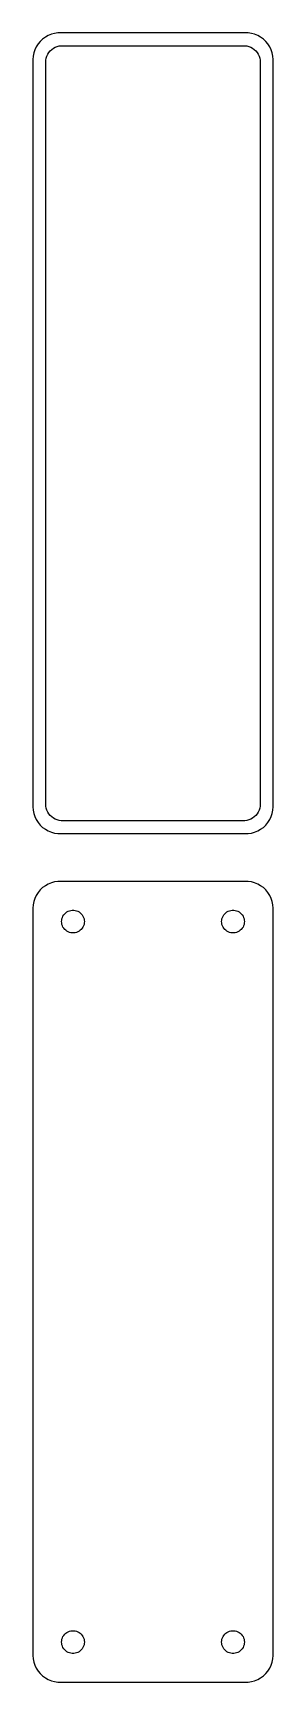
# Model space of a CAD drawing. Header units: metres. Extents: x -22 to 22, y 243 to 552.
import ezdxf

# ---------------------------------------------------------------- set-up
doc = ezdxf.new("R2010")
doc.units = ezdxf.units.M

msp = doc.modelspace()

# ---------------------------------------------------------------- linework, layer by layer
for p, q in [((-21.1448, 550.423), (-21.5451, 549.939)), ((-20.6871, 550.853), (-21.1448, 550.423)), ((-20.1791, 551.222), (-20.6871, 550.853)), ((-19.6289, 551.524), (-20.1791, 551.222)), ((-19.0451, 551.755), (-19.6289, 551.524)), ((-18.4369, 551.911), (-19.0451, 551.755)), ((-17.8139, 551.99), (-18.4369, 551.911)), ((17.8139, 551.99), (-17.8139, 551.99)), ((18.4369, 551.911), (17.8139, 551.99)), ((19.0451, 551.755), (18.4369, 551.911)), ((19.6289, 551.524), (19.0451, 551.755)), ((20.1791, 551.222), (19.6289, 551.524)), ((20.6871, 550.853), (20.1791, 551.222)), ((21.1448, 550.423), (20.6871, 550.853)), ((21.5451, 549.939), (21.1448, 550.423)), ((-22.4606, 547.627), (-22.5, 547)), ((-22.5, 547), (-22.5, 407)), ((-22.3429, 548.243), (-22.4606, 547.627)), ((-22.1489, 548.841), (-22.3429, 548.243)), ((-21.8815, 549.409), (-22.1489, 548.841)), ((-21.5451, 549.939), (-21.8815, 549.409)), ((-20.0884, 546.89), (-20.0151, 547.274)), ((-20.0151, 547.274), (-19.8943, 547.646)), ((-19.8943, 547.646), (-19.7279, 548)), ((-19.7279, 548), (-19.5184, 548.33)), ((-19.5184, 548.33), (-19.2692, 548.631)), ((-19.2692, 548.631), (-18.9842, 548.899)), ((-18.9842, 548.899), (-18.668, 549.128)), ((-18.668, 549.128), (-18.3254, 549.317)), ((-18.3254, 549.317), (-17.9619, 549.461)), ((-17.9619, 549.461), (-17.5833, 549.558)), ((-17.5833, 549.558), (-17.1954, 549.607)), ((-17.1954, 549.607), (17.1954, 549.607)), ((17.1954, 549.607), (17.5833, 549.558)), ((17.5833, 549.558), (17.9619, 549.461)), ((17.9619, 549.461), (18.3254, 549.317)), ((18.3254, 549.317), (18.668, 549.128)), ((18.668, 549.128), (18.9842, 548.899)), ((18.9842, 548.899), (19.2692, 548.631)), ((19.2692, 548.631), (19.5184, 548.33)), ((19.5184, 548.33), (19.7279, 548)), ((19.7279, 548), (19.8943, 547.646)), ((19.8943, 547.646), (20.0151, 547.274)), ((20.0151, 547.274), (20.0884, 546.89)), ((21.8815, 549.409), (21.5451, 549.939)), ((22.1489, 548.841), (21.8815, 549.409)), ((22.3429, 548.243), (22.1489, 548.841)), ((22.4606, 547.627), (22.3429, 548.243)), ((22.5, 547), (22.4606, 547.627)), ((22.5, 407), (22.5, 547)), ((-20.1129, 546.5), (-20.0884, 546.89)), ((-20.1129, 407.5), (-20.1129, 546.5)), ((20.0884, 546.89), (20.1129, 546.5)), ((20.1129, 546.5), (20.1129, 407.5)), ((-22.5, 407), (-22.4606, 406.373)), ((-22.4606, 406.373), (-22.3429, 405.757)), ((-22.3429, 405.757), (-22.1489, 405.159)), ((-22.1489, 405.159), (-21.8815, 404.591)), ((-20.0884, 407.11), (-20.1129, 407.5)), ((-20.0151, 406.726), (-20.0884, 407.11)), ((-19.8943, 406.354), (-20.0151, 406.726)), ((-19.7279, 406), (-19.8943, 406.354)), ((-19.5184, 405.67), (-19.7279, 406)), ((-19.2692, 405.369), (-19.5184, 405.67)), ((-18.9842, 405.101), (-19.2692, 405.369)), ((-18.668, 404.872), (-18.9842, 405.101)), ((-18.3254, 404.683), (-18.668, 404.872)), ((18.668, 404.872), (18.3254, 404.683)), ((18.9842, 405.101), (18.668, 404.872)), ((19.2692, 405.369), (18.9842, 405.101)), ((19.5184, 405.67), (19.2692, 405.369)), ((19.7279, 406), (19.5184, 405.67)), ((19.8943, 406.354), (19.7279, 406)), ((20.0151, 406.726), (19.8943, 406.354)), ((20.0884, 407.11), (20.0151, 406.726)), ((20.1129, 407.5), (20.0884, 407.11)), ((21.8815, 404.591), (22.1489, 405.159)), ((22.1489, 405.159), (22.3429, 405.757)), ((22.3429, 405.757), (22.4606, 406.373)), ((22.4606, 406.373), (22.5, 407)), ((-21.8815, 404.591), (-21.5451, 404.061)), ((-21.5451, 404.061), (-21.1448, 403.577)), ((-21.1448, 403.577), (-20.6871, 403.147)), ((-20.6871, 403.147), (-20.1791, 402.778)), ((-20.1791, 402.778), (-19.6289, 402.476)), ((-19.6289, 402.476), (-19.0451, 402.245)), ((-19.0451, 402.245), (-18.4369, 402.089)), ((-18.4369, 402.089), (-17.8139, 402.01)), ((-17.9619, 404.539), (-18.3254, 404.683)), ((-17.5833, 404.442), (-17.9619, 404.539)), ((-17.8139, 402.01), (17.8139, 402.01)), ((-17.1954, 404.393), (-17.5833, 404.442)), ((17.1954, 404.393), (-17.1954, 404.393)), ((17.5833, 404.442), (17.1954, 404.393)), ((17.9619, 404.539), (17.5833, 404.442)), ((17.8139, 402.01), (18.4369, 402.089)), ((18.3254, 404.683), (17.9619, 404.539)), ((18.4369, 402.089), (19.0451, 402.245)), ((19.0451, 402.245), (19.6289, 402.476)), ((19.6289, 402.476), (20.1791, 402.778)), ((20.1791, 402.778), (20.6871, 403.147)), ((20.6871, 403.147), (21.1448, 403.577)), ((21.1448, 403.577), (21.5451, 404.061)), ((21.5451, 404.061), (21.8815, 404.591)), ((-19.6289, 392.524), (-20.1791, 392.222)), ((-19.0451, 392.755), (-19.6289, 392.524)), ((-18.4369, 392.911), (-19.0451, 392.755)), ((-17.8139, 392.99), (-18.4369, 392.911)), ((17.8139, 392.99), (-17.8139, 392.99)), ((18.4369, 392.911), (17.8139, 392.99)), ((19.0451, 392.755), (18.4369, 392.911)), ((19.6289, 392.524), (19.0451, 392.755)), ((20.1791, 392.222), (19.6289, 392.524)), ((-22.1489, 389.841), (-22.3429, 389.243)), ((-21.8815, 390.409), (-22.1489, 389.841)), ((-21.5451, 390.939), (-21.8815, 390.409)), ((-21.1448, 391.423), (-21.5451, 390.939)), ((-20.6871, 391.853), (-21.1448, 391.423)), ((-20.1791, 392.222), (-20.6871, 391.853)), ((20.6871, 391.853), (20.1791, 392.222)), ((21.1448, 391.423), (20.6871, 391.853)), ((21.5451, 390.939), (21.1448, 391.423)), ((21.8815, 390.409), (21.5451, 390.939)), ((22.1489, 389.841), (21.8815, 390.409)), ((22.3429, 389.243), (22.1489, 389.841)), ((-22.4606, 388.627), (-22.5, 388)), ((-22.5, 388), (-22.5, 248)), ((-22.3429, 389.243), (-22.4606, 388.627)), ((-17.0682, 386.031), (-16.9853, 386.286)), ((-16.9853, 386.286), (-16.8712, 386.529)), ((-16.8712, 386.529), (-16.7275, 386.755)), ((-16.7275, 386.755), (-16.5565, 386.962)), ((-16.5565, 386.962), (-16.3611, 387.145)), ((-16.3611, 387.145), (-16.1441, 387.303)), ((-16.1441, 387.303), (-15.9091, 387.432)), ((-15.9091, 387.432), (-15.6598, 387.531)), ((-15.6598, 387.531), (-15.4001, 387.597)), ((-15.4001, 387.597), (-15.1341, 387.631)), ((-15.1341, 387.631), (-14.8659, 387.631)), ((-14.8659, 387.631), (-14.5999, 387.597)), ((-14.5999, 387.597), (-14.3401, 387.531)), ((-14.3401, 387.531), (-14.0908, 387.432)), ((-14.0908, 387.432), (-13.8559, 387.303)), ((-13.8559, 387.303), (-13.6389, 387.145)), ((-13.6389, 387.145), (-13.4434, 386.962)), ((-13.4434, 386.962), (-13.2725, 386.755)), ((-13.2725, 386.755), (-13.1288, 386.529)), ((-13.1288, 386.529), (-13.0146, 386.286)), ((-13.0146, 386.286), (-12.9318, 386.031)), ((12.9318, 386.031), (13.0146, 386.286)), ((13.0146, 386.286), (13.1288, 386.529)), ((13.1288, 386.529), (13.2725, 386.755)), ((13.2725, 386.755), (13.4434, 386.962)), ((13.4434, 386.962), (13.6389, 387.145)), ((13.6389, 387.145), (13.8559, 387.303)), ((13.8559, 387.303), (14.0908, 387.432)), ((14.0908, 387.432), (14.3401, 387.531)), ((14.3401, 387.531), (14.5999, 387.597)), ((14.5999, 387.597), (14.8659, 387.631)), ((14.8659, 387.631), (15.1341, 387.631)), ((15.1341, 387.631), (15.4001, 387.597)), ((15.4001, 387.597), (15.6598, 387.531)), ((15.6598, 387.531), (15.9091, 387.432)), ((15.9091, 387.432), (16.1441, 387.303)), ((16.1441, 387.303), (16.3611, 387.145)), ((16.3611, 387.145), (16.5565, 386.962)), ((16.5565, 386.962), (16.7275, 386.755)), ((16.7275, 386.755), (16.8712, 386.529)), ((16.8712, 386.529), (16.9853, 386.286)), ((16.9853, 386.286), (17.0682, 386.031)), ((22.4606, 388.627), (22.3429, 389.243)), ((22.5, 388), (22.4606, 388.627)), ((22.5, 248), (22.5, 388)), ((-17.1353, 385.5), (-17.1185, 385.768)), ((-17.1185, 385.232), (-17.1353, 385.5)), ((-17.1185, 385.768), (-17.0682, 386.031)), ((-17.0682, 384.969), (-17.1185, 385.232)), ((-16.9853, 384.714), (-17.0682, 384.969)), ((-16.8712, 384.471), (-16.9853, 384.714)), ((-16.7275, 384.245), (-16.8712, 384.471)), ((-16.5565, 384.038), (-16.7275, 384.245)), ((-16.3611, 383.855), (-16.5565, 384.038)), ((-16.1441, 383.697), (-16.3611, 383.855)), ((-15.9091, 383.568), (-16.1441, 383.697)), ((-15.6598, 383.469), (-15.9091, 383.568)), ((-15.4001, 383.403), (-15.6598, 383.469)), ((-15.1341, 383.369), (-15.4001, 383.403)), ((-14.8659, 383.369), (-15.1341, 383.369)), ((-14.5999, 383.403), (-14.8659, 383.369)), ((-14.3401, 383.469), (-14.5999, 383.403)), ((-14.0908, 383.568), (-14.3401, 383.469)), ((-13.8559, 383.697), (-14.0908, 383.568)), ((-13.6389, 383.855), (-13.8559, 383.697)), ((-13.4434, 384.038), (-13.6389, 383.855)), ((-13.2725, 384.245), (-13.4434, 384.038)), ((-13.1288, 384.471), (-13.2725, 384.245)), ((-13.0146, 384.714), (-13.1288, 384.471)), ((-12.9318, 384.969), (-13.0146, 384.714)), ((-12.9318, 386.031), (-12.8815, 385.768)), ((-12.8815, 385.232), (-12.9318, 384.969)), ((-12.8815, 385.768), (-12.8647, 385.5)), ((-12.8647, 385.5), (-12.8815, 385.232)), ((12.8647, 385.5), (12.8815, 385.768)), ((12.8815, 385.232), (12.8647, 385.5)), ((12.8815, 385.768), (12.9318, 386.031)), ((12.9318, 384.969), (12.8815, 385.232)), ((13.0146, 384.714), (12.9318, 384.969)), ((13.1288, 384.471), (13.0146, 384.714)), ((13.2725, 384.245), (13.1288, 384.471)), ((13.4434, 384.038), (13.2725, 384.245)), ((13.6389, 383.855), (13.4434, 384.038)), ((13.8559, 383.697), (13.6389, 383.855)), ((14.0908, 383.568), (13.8559, 383.697)), ((14.3401, 383.469), (14.0908, 383.568)), ((14.5999, 383.403), (14.3401, 383.469)), ((14.8659, 383.369), (14.5999, 383.403)), ((15.1341, 383.369), (14.8659, 383.369)), ((15.4001, 383.403), (15.1341, 383.369)), ((15.6598, 383.469), (15.4001, 383.403)), ((15.9091, 383.568), (15.6598, 383.469)), ((16.1441, 383.697), (15.9091, 383.568)), ((16.3611, 383.855), (16.1441, 383.697)), ((16.5565, 384.038), (16.3611, 383.855)), ((16.7275, 384.245), (16.5565, 384.038)), ((16.8712, 384.471), (16.7275, 384.245)), ((16.9853, 384.714), (16.8712, 384.471)), ((17.0682, 384.969), (16.9853, 384.714)), ((17.0682, 386.031), (17.1185, 385.768)), ((17.1185, 385.232), (17.0682, 384.969)), ((17.1185, 385.768), (17.1353, 385.5)), ((17.1353, 385.5), (17.1185, 385.232)), ((-17.1353, 250.5), (-17.1185, 250.768)), ((-17.1185, 250.232), (-17.1353, 250.5)), ((-17.1185, 250.768), (-17.0682, 251.031)), ((-17.0682, 251.031), (-16.9853, 251.286)), ((-16.9853, 251.286), (-16.8712, 251.529)), ((-16.8712, 251.529), (-16.7275, 251.755)), ((-16.7275, 251.755), (-16.5565, 251.962)), ((-16.5565, 251.962), (-16.3611, 252.145)), ((-16.3611, 252.145), (-16.1441, 252.303)), ((-16.1441, 252.303), (-15.9091, 252.432)), ((-15.9091, 252.432), (-15.6598, 252.531)), ((-15.6598, 252.531), (-15.4001, 252.597)), ((-15.4001, 252.597), (-15.1341, 252.631)), ((-15.1341, 252.631), (-14.8659, 252.631)), ((-14.8659, 252.631), (-14.5999, 252.597)), ((-14.5999, 252.597), (-14.3401, 252.531)), ((-14.3401, 252.531), (-14.0908, 252.432)), ((-14.0908, 252.432), (-13.8559, 252.303)), ((-13.8559, 252.303), (-13.6389, 252.145)), ((-13.6389, 252.145), (-13.4434, 251.962)), ((-13.4434, 251.962), (-13.2725, 251.755)), ((-13.2725, 251.755), (-13.1288, 251.529)), ((-13.1288, 251.529), (-13.0146, 251.286)), ((-13.0146, 251.286), (-12.9318, 251.031)), ((-12.9318, 251.031), (-12.8815, 250.768)), ((-12.8815, 250.768), (-12.8647, 250.5)), ((-12.8647, 250.5), (-12.8815, 250.232)), ((12.8647, 250.5), (12.8815, 250.768)), ((12.8815, 250.232), (12.8647, 250.5)), ((12.8815, 250.768), (12.9318, 251.031)), ((12.9318, 251.031), (13.0146, 251.286)), ((13.0146, 251.286), (13.1288, 251.529)), ((13.1288, 251.529), (13.2725, 251.755)), ((13.2725, 251.755), (13.4434, 251.962)), ((13.4434, 251.962), (13.6389, 252.145)), ((13.6389, 252.145), (13.8559, 252.303)), ((13.8559, 252.303), (14.0908, 252.432)), ((14.0908, 252.432), (14.3401, 252.531)), ((14.3401, 252.531), (14.5999, 252.597)), ((14.5999, 252.597), (14.8659, 252.631)), ((14.8659, 252.631), (15.1341, 252.631)), ((15.1341, 252.631), (15.4001, 252.597)), ((15.4001, 252.597), (15.6598, 252.531)), ((15.6598, 252.531), (15.9091, 252.432)), ((15.9091, 252.432), (16.1441, 252.303)), ((16.1441, 252.303), (16.3611, 252.145)), ((16.3611, 252.145), (16.5565, 251.962)), ((16.5565, 251.962), (16.7275, 251.755)), ((16.7275, 251.755), (16.8712, 251.529)), ((16.8712, 251.529), (16.9853, 251.286)), ((16.9853, 251.286), (17.0682, 251.031)), ((17.0682, 251.031), (17.1185, 250.768)), ((17.1185, 250.768), (17.1353, 250.5)), ((17.1353, 250.5), (17.1185, 250.232)), ((-22.5, 248), (-22.4606, 247.373)), ((-22.4606, 247.373), (-22.3429, 246.757)), ((-17.0682, 249.969), (-17.1185, 250.232)), ((-16.9853, 249.714), (-17.0682, 249.969)), ((-16.8712, 249.471), (-16.9853, 249.714)), ((-16.7275, 249.245), (-16.8712, 249.471)), ((-16.5565, 249.038), (-16.7275, 249.245)), ((-16.3611, 248.855), (-16.5565, 249.038)), ((-16.1441, 248.697), (-16.3611, 248.855)), ((-15.9091, 248.568), (-16.1441, 248.697)), ((-15.6598, 248.469), (-15.9091, 248.568)), ((-15.4001, 248.403), (-15.6598, 248.469)), ((-15.1341, 248.369), (-15.4001, 248.403)), ((-14.8659, 248.369), (-15.1341, 248.369)), ((-14.5999, 248.403), (-14.8659, 248.369)), ((-14.3401, 248.469), (-14.5999, 248.403)), ((-14.0908, 248.568), (-14.3401, 248.469)), ((-13.8559, 248.697), (-14.0908, 248.568)), ((-13.6389, 248.855), (-13.8559, 248.697)), ((-13.4434, 249.038), (-13.6389, 248.855)), ((-13.2725, 249.245), (-13.4434, 249.038)), ((-13.1288, 249.471), (-13.2725, 249.245)), ((-13.0146, 249.714), (-13.1288, 249.471)), ((-12.9318, 249.969), (-13.0146, 249.714)), ((-12.8815, 250.232), (-12.9318, 249.969)), ((12.9318, 249.969), (12.8815, 250.232)), ((13.0146, 249.714), (12.9318, 249.969)), ((13.1288, 249.471), (13.0146, 249.714)), ((13.2725, 249.245), (13.1288, 249.471)), ((13.4434, 249.038), (13.2725, 249.245)), ((13.6389, 248.855), (13.4434, 249.038)), ((13.8559, 248.697), (13.6389, 248.855)), ((14.0908, 248.568), (13.8559, 248.697)), ((14.3401, 248.469), (14.0908, 248.568)), ((14.5999, 248.403), (14.3401, 248.469)), ((14.8659, 248.369), (14.5999, 248.403)), ((15.1341, 248.369), (14.8659, 248.369)), ((15.4001, 248.403), (15.1341, 248.369)), ((15.6598, 248.469), (15.4001, 248.403)), ((15.9091, 248.568), (15.6598, 248.469)), ((16.1441, 248.697), (15.9091, 248.568)), ((16.3611, 248.855), (16.1441, 248.697)), ((16.5565, 249.038), (16.3611, 248.855)), ((16.7275, 249.245), (16.5565, 249.038)), ((16.8712, 249.471), (16.7275, 249.245)), ((16.9853, 249.714), (16.8712, 249.471)), ((17.0682, 249.969), (16.9853, 249.714)), ((17.1185, 250.232), (17.0682, 249.969)), ((22.3429, 246.757), (22.4606, 247.373)), ((22.4606, 247.373), (22.5, 248)), ((-22.3429, 246.757), (-22.1489, 246.159)), ((-22.1489, 246.159), (-21.8815, 245.591)), ((-21.8815, 245.591), (-21.5451, 245.061)), ((-21.5451, 245.061), (-21.1448, 244.577)), ((-21.1448, 244.577), (-20.6871, 244.147)), ((-20.6871, 244.147), (-20.1791, 243.778)), ((20.1791, 243.778), (20.6871, 244.147)), ((20.6871, 244.147), (21.1448, 244.577)), ((21.1448, 244.577), (21.5451, 245.061)), ((21.5451, 245.061), (21.8815, 245.591)), ((21.8815, 245.591), (22.1489, 246.159)), ((22.1489, 246.159), (22.3429, 246.757)), ((-20.1791, 243.778), (-19.6289, 243.476)), ((-19.6289, 243.476), (-19.0451, 243.245)), ((-19.0451, 243.245), (-18.4369, 243.089)), ((-18.4369, 243.089), (-17.8139, 243.01)), ((-17.8139, 243.01), (17.8139, 243.01)), ((17.8139, 243.01), (18.4369, 243.089)), ((18.4369, 243.089), (19.0451, 243.245)), ((19.0451, 243.245), (19.6289, 243.476)), ((19.6289, 243.476), (20.1791, 243.778))]:
    msp.add_line(p, q)

doc.saveas('drawing.dxf')
